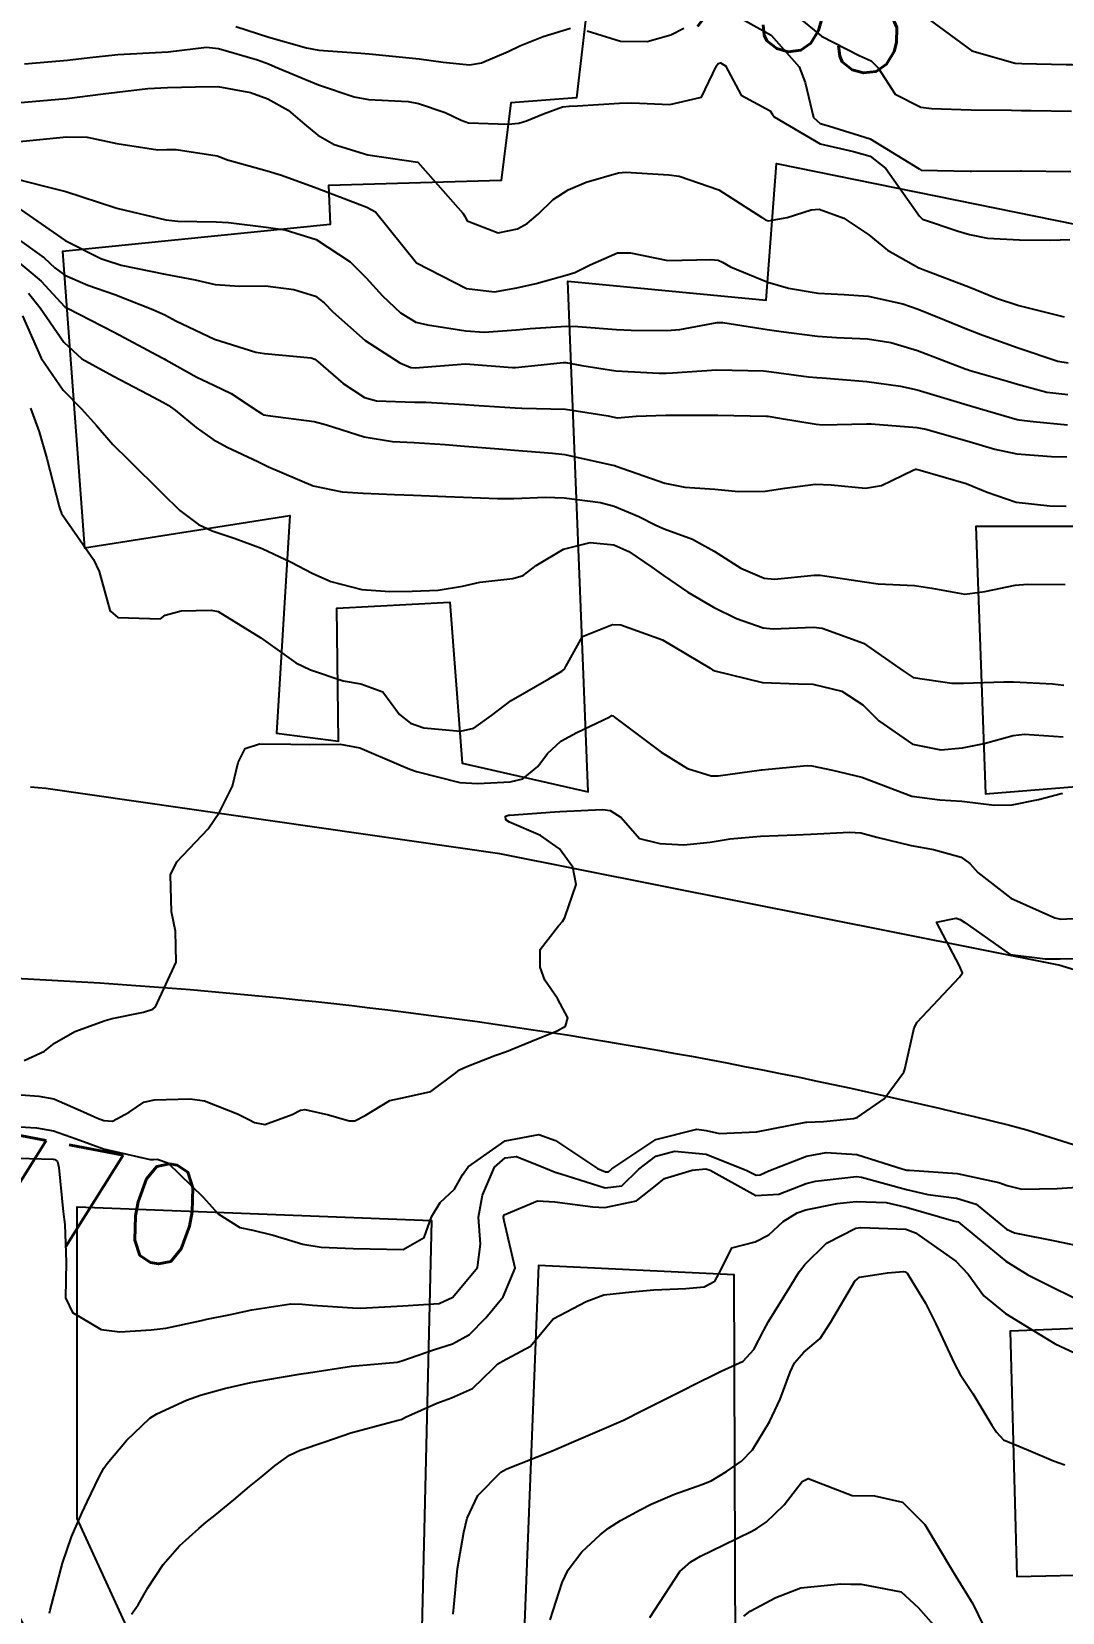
# Model space of a CAD drawing. Header units: metres. Extents: x 318500 to 325275, y 7408834 to 7428799.
# Drawn here: x 323613.6 to 323654.7, y 7419490.6 to 7419553.5 of the extents above; entities that cross this region are included whole.
import ezdxf
from ezdxf.enums import TextEntityAlignment as Align

# ---------------------------------------------------------------- set-up
doc = ezdxf.new("R2010")
doc.units = ezdxf.units.M
doc.header["$MEASUREMENT"] = 0
for name, color, linetype in [('Cotas', 45, 'Continuous'), ('Curvas de Nivel 1m', 11, 'Continuous'), ('Curvas de Nivel 5m', 15, 'Continuous'), ('Edificações', 30, 'Continuous'), ('Vias Primárias', 230, 'Continuous')]:
    doc.layers.add(name, color=color, linetype=linetype)
doc.styles.add('Style-STANDARD', font='STANDARD.shx')

msp = doc.modelspace()

# ---------------------------------------------------------------- linework, layer by layer
at = {"layer": 'Curvas de Nivel 1m', "flags": 128}
for points, elevation in [([(323641.715, 7419554.171), (323643.099, 7419553.395), (323644.208, 7419552.133), (323644.454, 7419551.509), (323644.791, 7419550.124), (323645.056, 7419549.88), (323645.383, 7419549.789), (323647.048, 7419549.274), (323648.991, 7419548.071), (323649.03, 7419548.042), (323649.077, 7419548.022), (323651.029, 7419547.988), (323651.081, 7419547.988), (323653.03, 7419547.991), (323653.058, 7419547.991), (323655.03, 7419547.966)], 757), ([(323644.159, 7419554.134), (323645.099, 7419553.367), (323646.601, 7419552.592), (323647.084, 7419552.374), (323647.366, 7419552.096), (323648.036, 7419551.052), (323649.065, 7419550.537), (323649.483, 7419550.482), (323651.064, 7419550.423), (323652.676, 7419550.412), (323653.064, 7419550.405), (323653.453, 7419550.404), (323655.064, 7419550.377)], 756), ([(323621.782, 7419553.751), (323623.093, 7419553.316), (323624.593, 7419552.892), (323625.086, 7419552.808), (323626.764, 7419552.685), (323627.084, 7419552.657), (323628.949, 7419552.474), (323629.082, 7419552.457), (323630.043, 7419552.326), (323631.079, 7419552.221), (323631.559, 7419552.303), (323632.621, 7419552.753), (323633.09, 7419552.974), (323634.019, 7419553.348), (323635.101, 7419553.674)], 757), ([(323635.776, 7419553.574), (323637.094, 7419553.157), (323638.157, 7419553.151), (323639.098, 7419553.414), (323639.618, 7419553.679)], 757), ([(323613.357, 7419552.264), (323615.078, 7419552.4), (323615.185, 7419552.412), (323615.966, 7419552.507), (323616.956, 7419552.618), (323617.082, 7419552.63), (323618.837, 7419552.719), (323619.084, 7419552.741), (323620.612, 7419552.923), (323621.086, 7419552.871), (323622.639, 7419552.424), (323623.078, 7419552.259), (323623.346, 7419552.145), (323625.066, 7419551.426), (323626.487, 7419550.94), (323627.057, 7419550.84), (323628.642, 7419550.759), (323629.055, 7419550.684), (323630.119, 7419550.324), (323630.748, 7419550.016), (323631.046, 7419549.909), (323632.622, 7419549.855), (323633.054, 7419549.894), (323633.351, 7419549.982), (323634.031, 7419550.27), (323634.784, 7419550.542), (323635.063, 7419550.578), (323635.391, 7419550.583), (323637.065, 7419550.687), (323637.552, 7419550.71), (323639.064, 7419550.643), (323640.328, 7419550.927), (323640.921, 7419552.182), (323640.988, 7419552.275), (323641.082, 7419552.292), (323641.277, 7419552.177), (323641.905, 7419551.004), (323643.062, 7419550.382), (323643.146, 7419550.234), (323643.217, 7419550.148), (323645.044, 7419549.074), (323646.383, 7419548.764), (323647.037, 7419548.583), (323647.669, 7419548.09), (323649.002, 7419546.189), (323649.13, 7419546.068), (323650.546, 7419545.597), (323650.994, 7419545.456), (323651.716, 7419545.309), (323652.992, 7419545.246), (323654.224, 7419545.233), (323654.993, 7419545.259)], 758), ([(323613.052, 7419550.708), (323614.735, 7419550.845), (323615.055, 7419550.88), (323616.499, 7419551.058), (323617.06, 7419551.13), (323618.27, 7419551.269), (323619.063, 7419551.31), (323620.174, 7419551.343), (323621.064, 7419551.35), (323622.369, 7419551.118), (323623.057, 7419550.862), (323623.867, 7419550.408), (323624.508, 7419549.858), (323625.04, 7419549.412), (323625.701, 7419549.044), (323627.033, 7419548.636), (323629.03, 7419548.34), (323630.817, 7419546.313), (323630.885, 7419546.197), (323630.997, 7419546.006), (323632.226, 7419545.525), (323632.994, 7419545.684), (323633.382, 7419545.891), (323633.826, 7419546.272), (323634.418, 7419546.857), (323635.015, 7419547.244), (323635.729, 7419547.54), (323637.025, 7419547.917), (323637.309, 7419547.943), (323639.025, 7419547.837), (323639.432, 7419547.787), (323641.016, 7419547.236), (323642.719, 7419546.154), (323642.882, 7419546.035), (323642.998, 7419546), (323643.738, 7419546.139), (323644.688, 7419546.441), (323645.005, 7419546.463), (323645.996, 7419546.11), (323646.993, 7419545.447), (323647.737, 7419544.838), (323648.981, 7419544.13), (323649.025, 7419544.114), (323649.146, 7419544.068), (323650.97, 7419543.371), (323652.072, 7419542.92), (323652.959, 7419542.622), (323654.762, 7419542.183)], 759), ([(323613.017, 7419547.672), (323614.16, 7419547.386), (323615.01, 7419547.172), (323616.964, 7419546.528), (323617, 7419546.517), (323617.095, 7419546.489), (323618.994, 7419546.041), (323619.473, 7419545.983), (323620.993, 7419545.958), (323621.489, 7419545.936), (323622.99, 7419545.75), (323623.749, 7419545.642), (323624.983, 7419545.261), (323626.33, 7419544.37), (323626.657, 7419544.055), (323626.964, 7419543.73), (323627.626, 7419543.019), (323628.334, 7419542.339), (323628.945, 7419541.969), (323629.415, 7419541.853), (323630.94, 7419541.619), (323631.669, 7419541.569), (323632.941, 7419541.654), (323633.503, 7419541.71), (323634.943, 7419541.806), (323635.406, 7419541.79), (323636.942, 7419541.668), (323637.522, 7419541.64), (323638.941, 7419541.629), (323639.461, 7419541.676), (323640.947, 7419541.954), (323641.169, 7419541.954), (323642.943, 7419541.671), (323643.497, 7419541.586), (323644.939, 7419541.405), (323645.695, 7419541.356), (323646.938, 7419541.301), (323647.868, 7419541.154), (323648.932, 7419540.838), (323650.869, 7419540.092), (323650.92, 7419540.072), (323651.026, 7419540.039), (323652.508, 7419539.616), (323652.915, 7419539.494), (323654.082, 7419539.173), (323654.911, 7419539.081)], 761), ([(323613.069, 7419546.549), (323614.98, 7419545.218), (323616.399, 7419544.499), (323616.837, 7419544.36), (323616.968, 7419544.313), (323617.219, 7419544.236), (323618.964, 7419543.872), (323620.156, 7419543.646), (323620.96, 7419543.46), (323621.935, 7419543.4), (323622.96, 7419543.413), (323624.088, 7419543.27), (323624.956, 7419542.994), (323625.302, 7419542.733), (323625.641, 7419542.38), (323626.933, 7419541.233), (323628.307, 7419540.339), (323628.748, 7419540.162), (323628.918, 7419540.146), (323630.92, 7419540.31), (323632.797, 7419540.16), (323632.919, 7419540.161), (323633.935, 7419540.265), (323634.814, 7419540.359), (323634.922, 7419540.356), (323635.553, 7419540.244), (323636.918, 7419540.023), (323638.644, 7419539.931), (323638.917, 7419539.931), (323639.168, 7419539.947), (323640.919, 7419540.06), (323642.794, 7419540.027), (323642.919, 7419540.018), (323644.58, 7419539.788), (323644.916, 7419539.754), (323645.299, 7419539.734), (323646.915, 7419539.596), (323648.243, 7419539.409), (323648.912, 7419539.269), (323649.847, 7419538.994), (323650.906, 7419538.669), (323651.399, 7419538.529), (323652.901, 7419538.088), (323652.959, 7419538.078), (323653.532, 7419538.011), (323654.898, 7419537.867)], 762), ([(323612.982, 7419545.359), (323614.144, 7419544.532), (323614.572, 7419544.132), (323614.963, 7419543.834), (323615.89, 7419543.437), (323616.956, 7419543.066), (323618.479, 7419542.475), (323618.947, 7419542.254), (323619.392, 7419542.015), (323620.933, 7419541.289), (323622.57, 7419540.77), (323622.925, 7419540.712), (323624.777, 7419540.537), (323624.921, 7419540.489), (323625.052, 7419540.388), (323626.052, 7419539.514), (323626.906, 7419538.969), (323627.386, 7419538.834), (323628.904, 7419538.775), (323629.35, 7419538.771), (323630.904, 7419538.685), (323631.253, 7419538.654), (323632.903, 7419538.549), (323633.169, 7419538.543), (323634.902, 7419538.494), (323636.614, 7419538.233), (323636.899, 7419538.168), (323636.973, 7419538.155), (323637.727, 7419538.218), (323638.901, 7419538.265), (323640.827, 7419538.254), (323640.901, 7419538.253), (323640.977, 7419538.255), (323642.901, 7419538.217), (323642.964, 7419538.212), (323643.426, 7419538.142), (323644.897, 7419537.898), (323645.141, 7419537.872), (323646.897, 7419537.91), (323647.084, 7419537.911), (323648.896, 7419537.77), (323649.263, 7419537.696), (323650.888, 7419537.235), (323652.01, 7419536.901), (323652.881, 7419536.724), (323654.262, 7419536.617), (323654.879, 7419536.594)], 763), ([(323612.969, 7419544.493), (323614.022, 7419543.596), (323614.951, 7419542.586), (323614.987, 7419542.556), (323615.081, 7419542.518), (323616.936, 7419541.565), (323618.844, 7419540.548), (323618.921, 7419540.504), (323618.989, 7419540.469), (323620.232, 7419539.772), (323620.905, 7419539.449), (323621.595, 7419539.124), (323622.662, 7419538.413), (323622.798, 7419538.321), (323622.889, 7419538.277), (323623.056, 7419538.241), (323624.894, 7419538.009), (323625.396, 7419537.878), (323626.886, 7419537.401), (323628.014, 7419537.212), (323628.883, 7419537.172), (323630.111, 7419537.089), (323630.881, 7419537.026), (323632.255, 7419536.914), (323632.879, 7419536.86), (323634.387, 7419536.748), (323634.877, 7419536.687), (323636.845, 7419536.255), (323636.87, 7419536.247), (323636.923, 7419536.229), (323638.86, 7419535.545), (323639.657, 7419535.389), (323640.857, 7419535.309), (323641.801, 7419535.221), (323642.856, 7419535.228), (323643.645, 7419535.351), (323644.861, 7419535.503), (323645.495, 7419535.479), (323646.859, 7419535.349), (323647.489, 7419535.462), (323648.76, 7419536.072), (323648.841, 7419536.1), (323648.87, 7419536.103), (323649.027, 7419536.068), (323650.862, 7419535.531), (323651.697, 7419535.192), (323652.852, 7419534.792), (323654.203, 7419534.646), (323654.85, 7419534.635)], 764), ([(323613.278, 7419542.212), (323614.033, 7419540.533), (323614.901, 7419539.261), (323615.633, 7419538.509), (323616.232, 7419537.848), (323616.876, 7419537.089), (323617.499, 7419536.484), (323618.85, 7419535.147), (323619.545, 7419534.459), (323620.287, 7419533.904), (323620.832, 7419533.655), (323621.751, 7419533.347), (323622.825, 7419532.951), (323623.98, 7419532.398), (323624.814, 7419531.957), (323625.563, 7419531.625), (323626.804, 7419531.305), (323627.917, 7419531.23), (323628.804, 7419531.247), (323629.844, 7419531.28), (323630.807, 7419531.44), (323631.5, 7419531.609), (323632.812, 7419531.755), (323633.217, 7419531.871), (323633.745, 7419532.266), (323634.827, 7419532.92), (323635.889, 7419533.18), (323636.829, 7419533.086), (323637.435, 7419532.83), (323638.351, 7419532.207), (323638.815, 7419531.863), (323639.784, 7419531.206), (323640.797, 7419530.605), (323641.721, 7419530.161), (323642.785, 7419529.785), (323643.185, 7419529.743), (323644.785, 7419529.808), (323645.125, 7419529.774), (323646.776, 7419529.168), (323648.352, 7419528.074), (323648.757, 7419527.803), (323650.289, 7419527.581), (323650.755, 7419527.58), (323652.359, 7419527.627), (323652.756, 7419527.631), (323654.309, 7419527.548), (323654.755, 7419527.506)], 766), ([(323613.597, 7419538.539), (323613.941, 7419537.594), (323614.253, 7419536.529), (323614.744, 7419534.619), (323614.767, 7419534.521), (323614.837, 7419534.34), (323616.106, 7419532.501), (323616.334, 7419532.026), (323616.761, 7419530.49), (323616.789, 7419530.443), (323617.074, 7419530.199), (323618.785, 7419530.147), (323618.971, 7419530.283), (323619.609, 7419530.458), (323620.791, 7419530.488), (323621.074, 7419530.436), (323622.775, 7419529.383), (323624.174, 7419528.396), (323624.757, 7419528.106), (323626.052, 7419527.669), (323626.752, 7419527.547), (323627.64, 7419527.238), (323628.304, 7419526.337), (323628.735, 7419525.982), (323629.263, 7419525.793), (323630.73, 7419525.668), (323631.255, 7419525.78), (323631.966, 7419526.292), (323632.746, 7419526.894), (323634.247, 7419527.749), (323634.758, 7419528.055), (323634.865, 7419528.143), (323634.921, 7419528.248), (323635.585, 7419529.435), (323636.785, 7419529.921), (323637.112, 7419529.898), (323638.777, 7419529.312), (323640.669, 7419528.171), (323640.72, 7419528.131), (323640.759, 7419528.105), (323640.857, 7419528.071), (323642.755, 7419527.609), (323644.18, 7419527.555), (323644.754, 7419527.54), (323645.908, 7419527.26), (323646.746, 7419526.72), (323647.382, 7419526.084), (323648.726, 7419525.153), (323649.857, 7419524.919), (323650.724, 7419524.997), (323651.585, 7419525.17), (323652.732, 7419525.496), (323653.193, 7419525.545), (323654.732, 7419525.44)], 767), ([(323613.354, 7419512.538), (323614.161, 7419512.921), (323614.561, 7419513.239), (323615.373, 7419513.702), (323616.575, 7419514.137), (323616.852, 7419514.211), (323618.101, 7419514.475), (323618.469, 7419514.583), (323618.582, 7419514.685), (323619.405, 7419516.458), (323619.374, 7419517.703), (323619.214, 7419518.461), (323619.179, 7419519.935), (323619.426, 7419520.459), (323620.673, 7419521.78), (323621.134, 7419522.433), (323621.648, 7419523.473), (323621.868, 7419524.423), (323622.157, 7419524.98), (323622.721, 7419525.167), (323623.969, 7419525.149), (323624.721, 7419525.138), (323625.941, 7419525.152), (323626.72, 7419525.003), (323628.265, 7419524.337), (323628.707, 7419524.147), (323628.97, 7419524.064), (323630.7, 7419523.625), (323631.417, 7419523.582), (323632.701, 7419523.648), (323633.211, 7419523.763), (323633.808, 7419524.264), (323634.195, 7419524.78), (323634.725, 7419525.271), (323635.365, 7419525.609), (323636.675, 7419526.231), (323636.71, 7419526.26), (323636.741, 7419526.293), (323636.79, 7419526.279), (323636.861, 7419526.228), (323638.72, 7419524.835), (323639.766, 7419524.184), (323640.706, 7419523.891), (323640.989, 7419523.884), (323642.71, 7419524.119), (323642.737, 7419524.122), (323642.99, 7419524.146), (323644.533, 7419524.302), (323644.713, 7419524.291), (323645.537, 7419524.108), (323646.706, 7419523.838), (323647.099, 7419523.691), (323648.695, 7419523.078), (323649.811, 7419522.935), (323650.693, 7419522.882), (323651.991, 7419522.72), (323652.691, 7419522.734), (323653.748, 7419522.946), (323654.698, 7419523.195)], 768), ([(323612.53, 7419511.234), (323613.931, 7419511.127), (323614.527, 7419511.009), (323615.717, 7419510.502), (323616.266, 7419510.242), (323616.517, 7419510.151), (323616.872, 7419510.131), (323617.537, 7419510.48), (323618.117, 7419510.883), (323618.528, 7419510.981), (323619.965, 7419511.012), (323620.528, 7419510.942), (323621.85, 7419510.42), (323622.294, 7419510.19), (323622.517, 7419510.079), (323622.93, 7419509.992), (323624.029, 7419510.395), (323624.354, 7419510.561), (323624.523, 7419510.584), (323625.469, 7419510.376), (323626.292, 7419510.137), (323626.518, 7419510.138), (323626.934, 7419510.354), (323627.913, 7419510.955), (323628.531, 7419511.078), (323629.543, 7419511.312), (323630.546, 7419512.053), (323630.691, 7419512.165), (323630.973, 7419512.304), (323632.099, 7419512.744), (323632.559, 7419512.908), (323633.531, 7419513.301), (323634.572, 7419513.726), (323634.915, 7419513.907), (323634.995, 7419514.246), (323634.588, 7419515.017), (323634.088, 7419515.75), (323633.903, 7419516.26), (323633.903, 7419516.968), (323634.625, 7419517.909), (323634.788, 7419518.088), (323634.887, 7419518.247), (323635.331, 7419519.562), (323635.198, 7419520.245), (323634.667, 7419520.983), (323633.918, 7419521.507), (323632.678, 7419522.038), (323632.534, 7419522.137), (323632.523, 7419522.282), (323632.644, 7419522.317), (323632.681, 7419522.321), (323634.485, 7419522.451), (323634.683, 7419522.467), (323636.379, 7419522.539), (323636.684, 7419522.507), (323637.125, 7419522.223), (323637.853, 7419521.394), (323638.67, 7419521.188), (323639.624, 7419521.14), (323640.671, 7419521.24), (323641.46, 7419521.374), (323642.673, 7419521.481), (323644.077, 7419521.532), (323644.674, 7419521.562), (323646.219, 7419521.641), (323646.675, 7419521.611), (323647.313, 7419521.444), (323648.67, 7419521.107), (323649.565, 7419520.952), (323650.666, 7419520.65), (323651.017, 7419520.389), (323651.328, 7419520.03), (323652.645, 7419519.007), (323654.397, 7419518.229), (323654.633, 7419518.179), (323656.335, 7419518.264)], 769), ([(323612.614, 7419508.662), (323614.501, 7419508.61), (323614.577, 7419508.595), (323614.682, 7419508.517), (323614.73, 7419508.283), (323614.9, 7419506.514), (323614.967, 7419506.008), (323615.018, 7419504.511), (323614.999, 7419503.085), (323615.271, 7419502.507), (323616.41, 7419501.82), (323617.163, 7419501.728), (323618.41, 7419501.809), (323618.991, 7419501.881), (323620.416, 7419502.188), (323620.621, 7419502.233), (323621.561, 7419502.423), (323622.422, 7419502.603), (323623.97, 7419502.849), (323624.424, 7419502.832), (323624.829, 7419502.789), (323626.423, 7419502.683), (323626.748, 7419502.68), (323628.424, 7419502.763), (323629.877, 7419502.864), (323630.428, 7419503.108), (323631.402, 7419504.296), (323631.527, 7419505.221), (323631.441, 7419506.295), (323631.597, 7419507.18), (323632.08, 7419508.286), (323632.504, 7419508.664), (323632.951, 7419508.72), (323634.112, 7419508.256), (323634.498, 7419508.098), (323634.723, 7419508.021), (323636.489, 7419507.467), (323637.157, 7419507.553), (323637.832, 7419508.21), (323638.505, 7419508.733), (323639.247, 7419508.929), (323640.506, 7419508.817), (323642.13, 7419508.154), (323642.497, 7419507.978), (323642.659, 7419507.986), (323643.006, 7419508.142), (323644.506, 7419508.728), (323645.283, 7419508.883), (323646.507, 7419508.793), (323648.361, 7419508.212), (323648.501, 7419508.176), (323648.609, 7419508.177), (323650.5, 7419508.04), (323652.16, 7419507.68), (323652.493, 7419507.567), (323653.081, 7419507.414), (323654.492, 7419507.449), (323656.073, 7419507.545)], 771), ([(323614.357, 7419490.519), (323614.382, 7419490.639), (323614.88, 7419492.511), (323615.24, 7419493.561), (323615.651, 7419494.5), (323615.861, 7419494.953), (323616.332, 7419495.954), (323616.524, 7419496.301), (323616.658, 7419496.487), (323617.422, 7419497.407), (323618.358, 7419498.29), (323618.63, 7419498.466), (323619.81, 7419499.007), (323620.371, 7419499.201), (323621.327, 7419499.474), (323622.379, 7419499.709), (323622.973, 7419499.813), (323624.385, 7419500.055), (323624.672, 7419500.099), (323626.39, 7419500.36), (323628.201, 7419500.525), (323628.394, 7419500.577), (323629.686, 7419501.032), (323630.404, 7419501.249), (323631.086, 7419501.623), (323631.735, 7419502.29), (323632.429, 7419503.131), (323632.901, 7419504.273), (323632.468, 7419506.154), (323632.434, 7419506.281), (323632.435, 7419506.316), (323632.472, 7419506.393), (323633.787, 7419506.954), (323634.48, 7419506.909), (323635.995, 7419506.717), (323636.477, 7419506.685), (323637.739, 7419506.954), (323638.49, 7419507.544), (323638.852, 7419507.837), (323639.947, 7419508.178), (323640.501, 7419508.222), (323640.664, 7419508.168), (323642.485, 7419507.163), (323643.405, 7419507.217), (323644.493, 7419507.648), (323644.87, 7419507.739), (323646.497, 7419507.919), (323646.691, 7419507.895), (323648.49, 7419507.403), (323649.336, 7419507.208), (323650.485, 7419507.057), (323651.268, 7419506.815), (323652.239, 7419506.013), (323652.467, 7419505.823), (323652.792, 7419505.679), (323654.46, 7419505.347), (323655.585, 7419505.101)], 772), ([(323617.63, 7419490.476), (323617.891, 7419490.847), (323618.271, 7419491.526), (323618.892, 7419492.461), (323619.54, 7419493.202), (323620.302, 7419493.895), (323620.601, 7419494.14), (323620.954, 7419494.43), (323621.697, 7419495.042), (323622.327, 7419495.563), (323622.793, 7419495.946), (323623.34, 7419496.4), (323623.92, 7419496.818), (323624.346, 7419497.01), (323625.326, 7419497.352), (323626.353, 7419497.702), (323628.239, 7419498.212), (323628.359, 7419498.243), (323628.421, 7419498.268), (323628.543, 7419498.328), (323629.79, 7419498.894), (323630.372, 7419499.096), (323631.206, 7419499.47), (323632.04, 7419500.285), (323632.217, 7419500.458), (323632.394, 7419500.566), (323633.508, 7419501.159), (323634.42, 7419502.25), (323635.728, 7419502.936), (323636.43, 7419503.208), (323637.547, 7419503.329), (323638.432, 7419503.401), (323639.705, 7419503.453), (323640.434, 7419503.522), (323640.858, 7419503.744), (323641.079, 7419504.164), (323641.534, 7419505.079), (323642.457, 7419505.313), (323643.002, 7419505.602), (323643.572, 7419506.133), (323644.131, 7419506.469), (323644.477, 7419506.592), (323645.731, 7419506.851), (323646.483, 7419506.93), (323647.682, 7419506.878), (323648.48, 7419506.705), (323650.355, 7419506.159), (323650.471, 7419506.132), (323650.544, 7419506.111), (323650.635, 7419506.038), (323652.448, 7419504.544), (323653.319, 7419504.001), (323654.435, 7419503.441), (323655.423, 7419502.968)], 773), ([(323630.441, 7419490.486), (323630.613, 7419492.305), (323630.855, 7419493.749), (323630.998, 7419494.3), (323631.414, 7419495.203), (323632.338, 7419496.136), (323632.422, 7419496.195), (323632.572, 7419496.277), (323634.347, 7419496.982), (323635.236, 7419497.356), (323636.356, 7419497.838), (323637.218, 7419498.217), (323637.981, 7419498.591), (323638.369, 7419498.793), (323639.302, 7419499.26), (323640.384, 7419499.799), (323640.626, 7419499.928), (323641.113, 7419500.163), (323641.983, 7419500.567), (323642.403, 7419501.026), (323642.793, 7419501.766), (323642.997, 7419502.141), (323643.888, 7419503.581), (323644.215, 7419504.123), (323644.314, 7419504.249), (323644.444, 7419504.408), (323645.304, 7419505.261), (323646.467, 7419505.858), (323646.664, 7419505.891), (323648.466, 7419505.827), (323648.848, 7419505.68), (323650.448, 7419504.552), (323650.946, 7419504.032), (323651.57, 7419503.162), (323652.425, 7419502.464), (323653.184, 7419502.002), (323654.409, 7419501.256), (323655.745, 7419500.624)], 774), ([(323638.261, 7419490.346), (323639.461, 7419492.182), (323639.896, 7419492.565), (323640.289, 7419492.79), (323641.209, 7419493.248), (323642.304, 7419493.772), (323642.548, 7419493.905), (323642.897, 7419494.141), (323643.615, 7419494.836), (323644.335, 7419495.766), (323644.572, 7419495.881), (323646.327, 7419495.215), (323647.209, 7419495.198), (323648.323, 7419494.943), (323649.218, 7419494.056), (323650.283, 7419492.269), (323650.433, 7419492.038), (323651.135, 7419490.894), (323651.549, 7419490.021)], 776), ([(323642.009, 7419490.406), (323642.265, 7419490.606), (323643.286, 7419491.15), (323644.274, 7419491.527), (323645.872, 7419491.692), (323646.276, 7419491.676), (323646.686, 7419491.676), (323648.273, 7419491.373), (323648.955, 7419490.747), (323649.567, 7419490.05)], 777)]:
    msp.add_lwpolyline(points, dxfattribs=dict(at, elevation=elevation))
at = {"layer": 'Curvas de Nivel 5m', "flags": 128}
for points, elevation in [([(323649.335, 7419554.067), (323651.091, 7419552.77), (323652.819, 7419552.287), (323653.084, 7419552.274), (323654.846, 7419552.232), (323655.084, 7419552.228), (323656.876, 7419552.17), (323657.083, 7419552.141), (323657.953, 7419551.951), (323659.078, 7419551.693), (323660.499, 7419551.343), (323661.074, 7419551.328), (323662.963, 7419551.766), (323663.079, 7419551.805), (323663.137, 7419551.822), (323663.339, 7419551.877), (323664.736, 7419552.213), (323665.086, 7419552.284), (323666.403, 7419552.528), (323667.093, 7419552.672), (323668.025, 7419552.887), (323669.1, 7419553.147), (323669.61, 7419553.287), (323671.071, 7419553.78)], 755), ([(323613.036, 7419549.155), (323613.71, 7419549.213), (323615.038, 7419549.346), (323615.865, 7419549.334), (323617.036, 7419549.08), (323618.675, 7419548.832), (323619.034, 7419548.841), (323619.409, 7419548.839), (323621.032, 7419548.591), (323621.144, 7419548.552), (323621.449, 7419548.434), (323623.024, 7419547.996), (323623.599, 7419547.827), (323625.014, 7419547.31), (323626.717, 7419546.651), (323627.003, 7419546.546), (323627.339, 7419546.357), (323628.97, 7419544.33), (323630.965, 7419543.302), (323632.078, 7419543.178), (323632.966, 7419543.332), (323633.734, 7419543.507), (323634.974, 7419543.85), (323635.282, 7419543.949), (323635.896, 7419544.246), (323636.985, 7419544.726), (323637.492, 7419544.729), (323638.982, 7419544.417), (323640.698, 7419544.467), (323640.983, 7419544.439), (323641.156, 7419544.351), (323641.474, 7419544.173), (323642.971, 7419543.554), (323643.783, 7419543.323), (323644.965, 7419543.119), (323646.011, 7419543.063), (323646.964, 7419543.004), (323648.338, 7419542.701), (323648.956, 7419542.482), (323649.999, 7419542.054), (323650.944, 7419541.666), (323651.529, 7419541.447), (323652.934, 7419540.937), (323654.512, 7419540.41), (323654.925, 7419540.35)], 760), ([(323613.529, 7419543.115), (323613.993, 7419542.534), (323614.93, 7419541.167), (323615.65, 7419540.509), (323616.91, 7419539.818), (323618.277, 7419539.099), (323618.894, 7419538.765), (323619.085, 7419538.659), (323619.366, 7419538.463), (323620.194, 7419537.761), (323620.878, 7419537.287), (323621.428, 7419536.984), (323622.66, 7419536.413), (323622.868, 7419536.31), (323623.079, 7419536.196), (323624.856, 7419535.447), (323626.019, 7419535.206), (323626.852, 7419535.149), (323628.098, 7419535.094), (323628.851, 7419535.066), (323630.145, 7419535.022), (323630.85, 7419534.993), (323632.196, 7419534.943), (323632.85, 7419534.944), (323634.116, 7419534.996), (323634.851, 7419534.968), (323636.306, 7419534.777), (323636.846, 7419534.636), (323637.828, 7419534.215), (323638.505, 7419533.873), (323638.835, 7419533.732), (323639.97, 7419533.322), (323640.827, 7419532.842), (323641.896, 7419532.159), (323642.814, 7419531.765), (323643.238, 7419531.719), (323644.816, 7419531.885), (323645.048, 7419531.885), (323646.813, 7419531.622), (323647.36, 7419531.543), (323648.811, 7419531.477), (323649.503, 7419531.367), (323650.806, 7419531.128), (323651.612, 7419531.228), (323652.812, 7419531.485), (323653.303, 7419531.522), (323654.813, 7419531.508)], 765), ([(323612.514, 7419509.944), (323613.841, 7419509.858), (323614.512, 7419509.735), (323615.421, 7419509.418), (323616.505, 7419509.025), (323618.369, 7419508.604), (323618.501, 7419508.601), (323618.641, 7419508.607), (323619.072, 7419508.461), (323620.48, 7419507.091), (323621.072, 7419506.431), (323621.94, 7419505.895), (323622.461, 7419505.787), (323623.271, 7419505.588), (323624.453, 7419505.227), (323625.179, 7419505.107), (323626.45, 7419505.056), (323627.134, 7419505.033), (323628.45, 7419505.014), (323629.285, 7419505.494), (323629.569, 7419506.319), (323629.914, 7419506.88), (323630.487, 7419507.419), (323630.809, 7419507.992), (323631.026, 7419508.302), (323632.511, 7419509.336), (323633.842, 7419509.589), (323634.511, 7419509.355), (323636.182, 7419508.233), (323636.498, 7419508.1), (323636.615, 7419508.112), (323636.751, 7419508.226), (323638.512, 7419509.398), (323640.143, 7419509.803), (323640.516, 7419509.754), (323641.047, 7419509.632), (323642.516, 7419509.701), (323644.482, 7419510.083), (323644.52, 7419510.083), (323645.18, 7419510.11), (323646.383, 7419510.231), (323646.523, 7419510.271), (323647.601, 7419511.013), (323648.376, 7419512.072), (323648.421, 7419512.202), (323648.561, 7419512.786), (323648.797, 7419513.847), (323648.919, 7419514.065), (323650.598, 7419515.867), (323650.725, 7419516.038), (323650.604, 7419516.312), (323649.682, 7419518.054), (323650.466, 7419518.209), (323650.632, 7419518.164), (323650.806, 7419518.037), (323652.611, 7419516.761), (323654.014, 7419516.591), (323654.609, 7419516.597), (323655.968, 7419516.611)], 770), ([(323634.293, 7419490.25), (323634.781, 7419491.739), (323635.008, 7419492.243), (323635.559, 7419492.969), (323636.301, 7419493.656), (323636.623, 7419493.907), (323637.105, 7419494.218), (323637.879, 7419494.644), (323638.32, 7419494.862), (323639.254, 7419495.258), (323640.332, 7419495.642), (323640.703, 7419495.798), (323641.316, 7419496.16), (323641.922, 7419496.576), (323642.349, 7419497.033), (323643.033, 7419498.14), (323643.459, 7419499.048), (323643.854, 7419500.128), (323644.024, 7419500.497), (323644.402, 7419500.917), (323645.052, 7419501.469), (323645.459, 7419502.104), (323646.437, 7419503.753), (323646.621, 7419503.905), (323647.735, 7419504.077), (323648.374, 7419504.138), (323648.441, 7419504.128), (323648.521, 7419504.069), (323649.244, 7419502.873), (323649.657, 7419502.051), (323650.396, 7419500.458), (323650.629, 7419500.036), (323651.131, 7419499.276), (323651.882, 7419498.017), (323652.07, 7419497.727), (323652.354, 7419497.432), (323653.341, 7419497.009), (323654.346, 7419496.595), (323654.798, 7419496.436)], 775)]:
    msp.add_lwpolyline(points, dxfattribs=dict(at, elevation=elevation))
at = {"layer": 'Edificações'}
for points in [[(323659.963, 7419544.899), (323661.417, 7419555.837), (323645.138, 7419558.257), (323643.975, 7419555.16), (323635.932, 7419555.934), (323635.351, 7419550.901), (323632.734, 7419550.707), (323632.347, 7419547.61), (323625.467, 7419547.416), (323625.534, 7419545.85), (323614.875, 7419544.785), (323615.747, 7419532.976), (323623.927, 7419534.266), (323623.397, 7419525.582), (323625.868, 7419525.268), (323625.796, 7419530.569), (323630.303, 7419530.811), (323630.789, 7419524.388), (323635.805, 7419523.25), (323635.002, 7419543.595), (323642.898, 7419542.842), (323643.315, 7419548.282), (323659.963, 7419544.899)], [(323687.912, 7419508.537), (323688.058, 7419535.171), (323675.469, 7419535.843), (323661.822, 7419535.747), (323661.342, 7419533.827), (323651.251, 7419533.827), (323651.635, 7419523.171), (323661.15, 7419523.939), (323661.534, 7419517.123), (323687.912, 7419508.537)], [(323629.17, 7419489.345), (323617.422, 7419489.997), (323615.461, 7419494.296), (323615.462, 7419506.708), (323629.572, 7419506.164), (323629.17, 7419489.345)], [(323633.238, 7419489.109), (323641.675, 7419488.945), (323641.622, 7419504.005), (323633.827, 7419504.378), (323633.238, 7419489.109)], [(323703.251, 7419469.608), (323703.168, 7419492.284), (323691.981, 7419495.843), (323692.064, 7419493.525), (323685.933, 7419493.525), (323685.671, 7419498.097), (323681.445, 7419498.345), (323681.777, 7419494.704), (323671.916, 7419494.455), (323671.463, 7419503.063), (323666.83, 7419503.895), (323661.884, 7419504.623), (323661.884, 7419502.127), (323652.617, 7419501.763), (323652.877, 7419491.987), (323661.519, 7419492.177), (323662.56, 7419492.219), (323662.664, 7419478.959), (323666.517, 7419478.699), (323666.413, 7419471.72), (323661.465, 7419471.602), (323661.257, 7419466.507), (323665.98, 7419466.249)]]:
    msp.add_lwpolyline(points, close=True, dxfattribs=at)
at = {"layer": 'Vias Primárias'}
for points in [[(323415.833, 7419583.302), (323419.047, 7419572.746), (323421.03, 7419562.086), (323421.351, 7419557.374), (323421.618, 7419546.016), (323420.655, 7419534.774), (323419.854, 7419529.552), (323419.495, 7419524.986, 0.238184), (323422.135, 7419522.665), (323425.333, 7419521.775), (323439.384, 7419519.04), (323447.038, 7419517.341, 0.392019), (323449.506, 7419518.783), (323449.894, 7419520.081), (323454.112, 7419536.783), (323456.933, 7419548.508), (323462.14, 7419572.405), (323463.204, 7419579.599, 0.075507), (323463.151, 7419593.445, 0), (323461.926, 7419601.304, 0.173993), (323443.828, 7419629.608, 0.279998), (323404.325, 7419640.182, 0.277838)], [(323934.92, 7420316.776, 0), (323936.242, 7420308.849)], [(323715.644, 7420145.548, 0), (323709.04, 7420132.939)], [(323939.281, 7420278.615, 0), (323933.27, 7420270.921)], [(323836.404, 7420021.217), (323839.692, 7420014.547, -0.172492), (323840.737, 7420005.613, 0), (323839.679, 7420000.995, -0.226003), (323822.498, 7419987.869), (323816.045, 7419986.261), (323809.838, 7419985.761), (323797.857, 7419985.557), (323783.43, 7419986.553), (323778.024, 7419986.103, 0.920221), (323778.024, 7419984.652), (323787.034, 7419982.652), (323805.471, 7419977.44), (323826.967, 7419970.976), (323850.367, 7419962.962), (323868.105, 7419955.747), (323881.534, 7419947.778), (323892.006, 7419939.962), (323903.28, 7419930.644), (323910.885, 7419924.39)], [(323831.088, 7420001.787, 0), (323833.844, 7420008.443, 0.220888)], [(323716.62, 7419497.042), (323708.351, 7419499.057), (323703.639, 7419500.582), (323685.699, 7419506.477), (323670.273, 7419511.559), (323654.559, 7419516.345), (323632.289, 7419520.778), (323614.208, 7419523.379), (323613.604, 7419523.44, 0.375612)], [(323703.197, 7419441.752), (323692.273, 7419442.246), (323655.642, 7419444.784), (323641.695, 7419445.394, -0.191444), (323636.328, 7419447.804), (323628.601, 7419460.724), (323621.238, 7419474.911), (323614.541, 7419487.761), (323607.928, 7419500.267), (323603.451, 7419508.808), (323601.807, 7419512.786), (323601.656, 7419513.528, -0.33906), (323603.9, 7419515.613, -0.076824), (323607.731, 7419516.007, -0.056944), (323653.285, 7419509.784), (323679.234, 7419501.605), (323687.097, 7419499.049), (323706.737, 7419492.766), (323715.126, 7419490.79)]]:
    msp.add_lwpolyline(points, format="xyb", dxfattribs=at)

# ---------------------------------------------------------------- texts
at = {"layer": 'Cotas', "style": 'Style-STANDARD'}
for s, rotation, p in [('755', 344.36688, (323644.162, 7419554.709, 755)), ('770', 349.26612, (323615.843, 7419507.012, 770))]:
    msp.add_text(s, height=4, rotation=rotation, dxfattribs=at).set_placement(p, align=Align.MIDDLE_CENTER)

doc.saveas('drawing.dxf')
